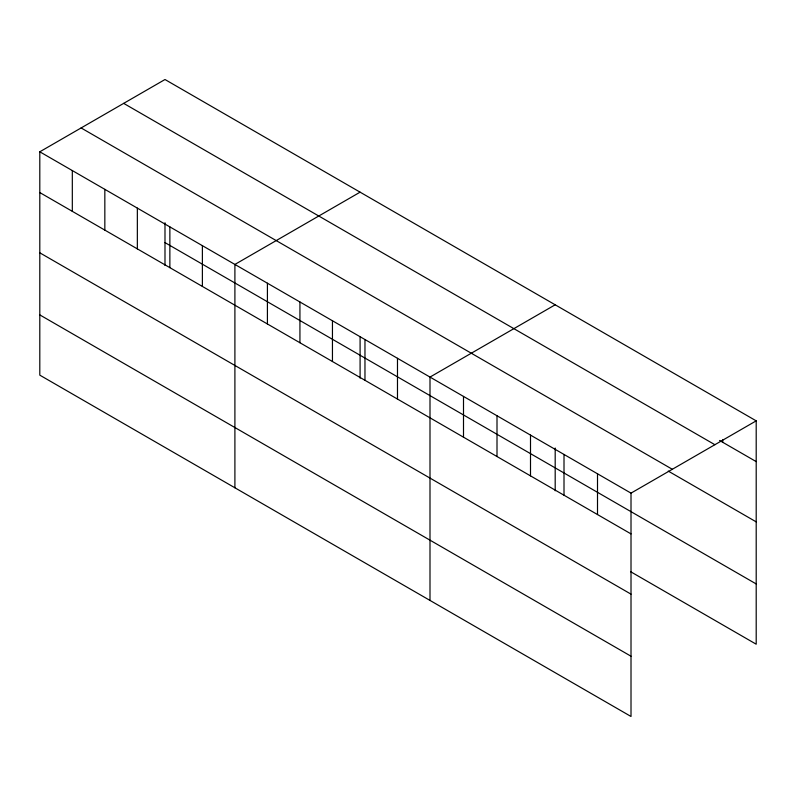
<?xml version="1.0" encoding="UTF-8"?>
<svg xmlns="http://www.w3.org/2000/svg" width="796" height="796" viewBox="0 0 796 796"><rect width="100%" height="100%" fill="white"/><g stroke="black" fill="none" stroke-linecap="round" stroke-linejoin="round"><path stroke-width="1.19" d="M39.8 151.797L631.009 493.132L631.009 716.48L39.8 375.145L39.8 151.797L164.991 79.52L756.2 420.855L756.2 644.203L630.571 571.667M360.09 192.164L234.9 264.441L234.9 487.789M555.19 304.798L429.999 377.075L429.999 600.423M631.009 493.132L756.2 420.855M719.554 440.457L756.2 461.61M123.678 103.371L714.888 444.705M81.112 127.947L672.322 469.282M668.262 471.093L756.2 521.868M164.991 242.611L756.2 583.946M39.8 192.562L631.009 533.897M39.8 252.81L631.009 594.144M39.8 314.898L631.009 656.222M722.698 439.8L722.698 442.277M597.507 473.789L597.507 514.554M564.006 454.446L564.006 495.212M555.19 448.029L555.19 490.794M530.504 435.104L530.504 475.869M497.002 415.761L497.002 456.526M463.501 396.418L463.501 437.183M397.483 358.309L397.483 399.065M364.966 339.534L364.966 380.289M360.09 336.628L360.09 378.15M332.449 320.758L332.449 361.523M299.933 301.983L299.933 342.748M267.416 283.217L267.416 323.972M202.383 245.666L202.383 286.431M169.866 226.89L169.866 267.655M164.991 222.751L164.991 265.516M137.35 208.114L137.35 248.879M104.833 189.349L104.833 230.104M72.317 170.573L72.317 211.338"/></g></svg>
